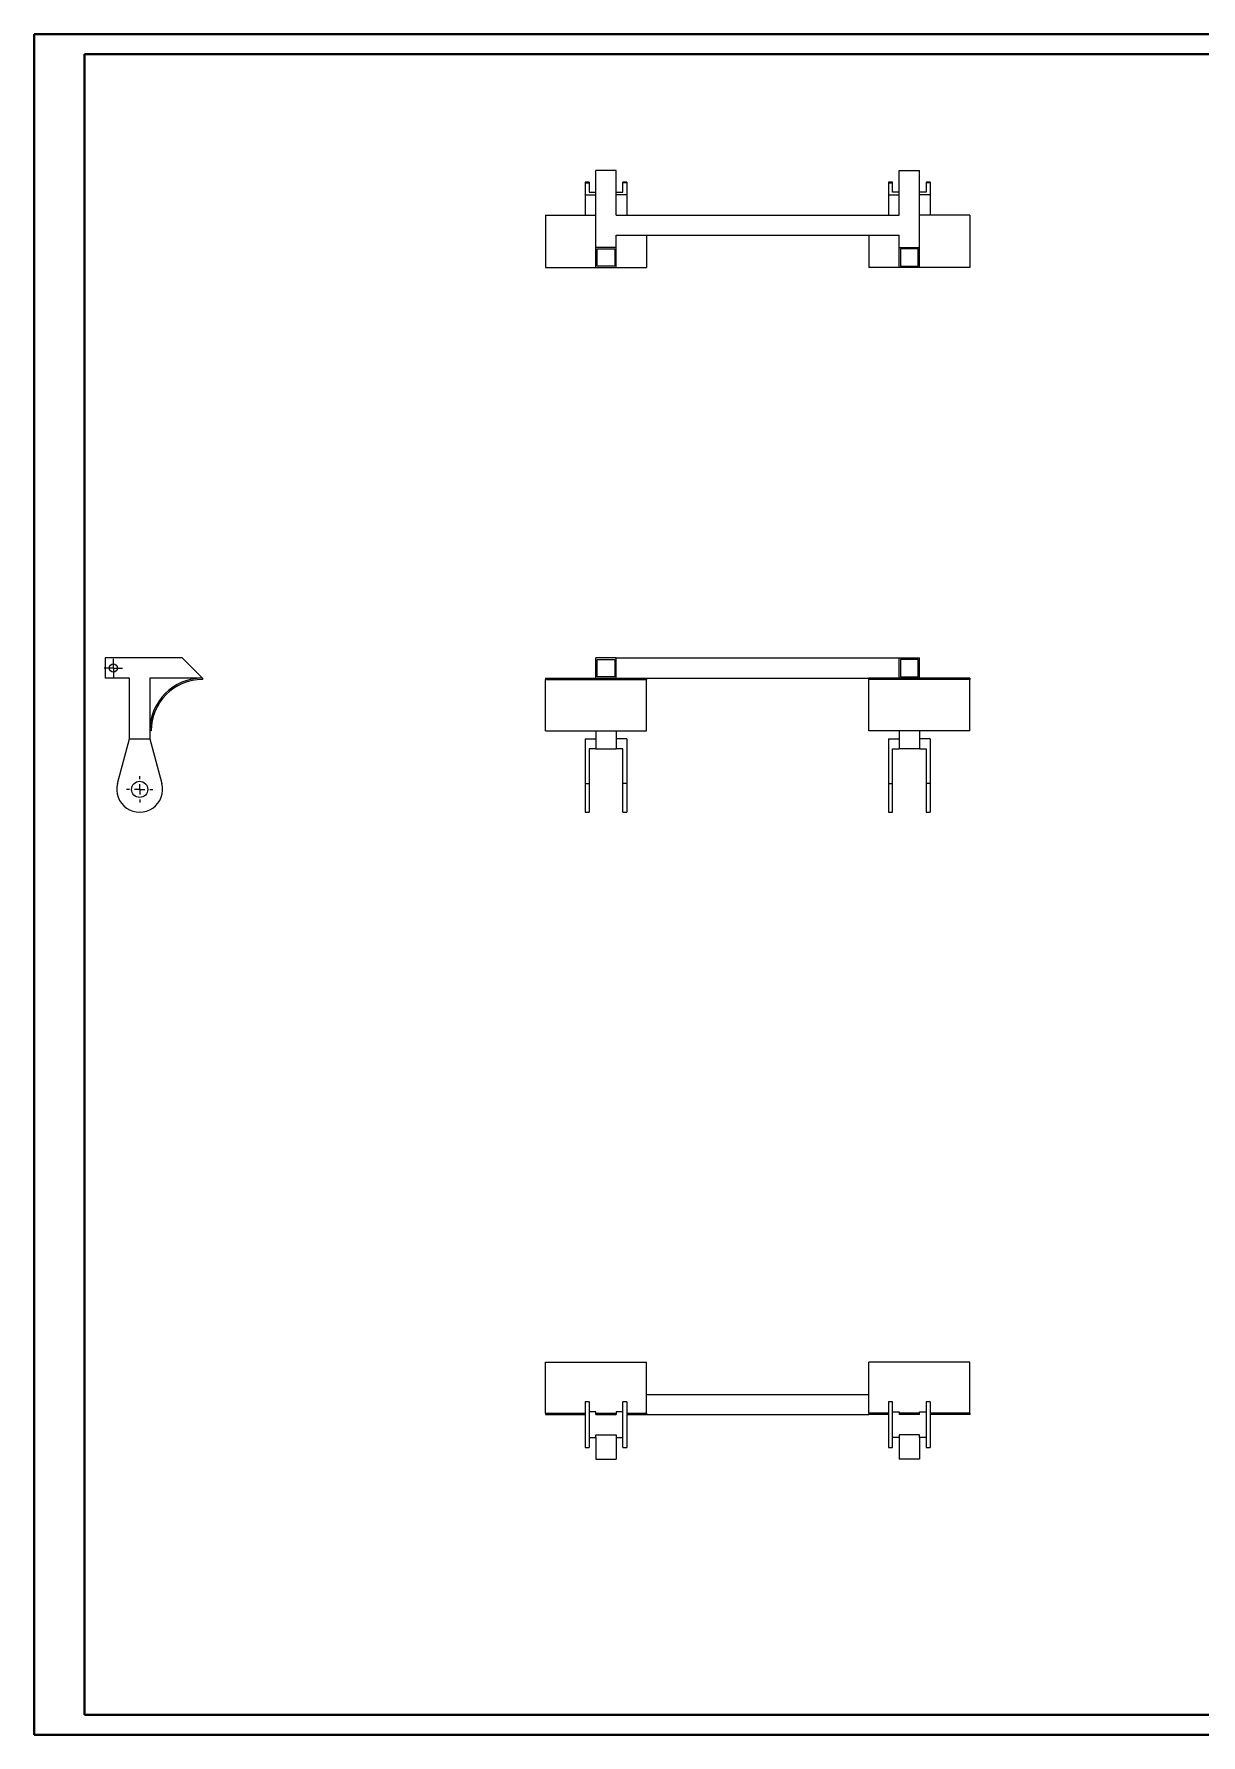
# Model space of a CAD drawing. Header units: millimetres. Extents: x 0 to 1189, y 0 to 841.
# Drawn here: x 0 to 577, y 0 to 841 of the extents above; entities that cross this region are included whole.
import ezdxf

# ---------------------------------------------------------------- set-up
doc = ezdxf.new("R2010")
doc.units = ezdxf.units.MM

# ---------------------------------------------------------------- blocks, each defined once
blk = doc.blocks.new('SW_CENTERMARKSYMBOL_2')
at = {"color": 0, "linetype": 'Continuous', "lineweight": 0}
for p, q in [((-5, 0), (-6.5, 0)), ((0, 0), (-2.5, 0)), ((0, 5), (0, 6.5)), ((0, 0), (0, 2.5)), ((0, 0), (0, -2.5)), ((0, 0), (2.5, 0)), ((5, 0), (6.5, 0)), ((0, -5), (0, -6.5))]:
    blk.add_line(p, q, dxfattribs=at)
blk = doc.blocks.new('SW_CENTERMARKSYMBOL_3')
at = {"color": 0, "linetype": 'Continuous', "lineweight": 0}
for p, q in [((-2.5, 0), (-4.5, 0)), ((0, 0), (-2.5, 0)), ((0, 2.5), (0, 4.5)), ((0, 0), (0, 2.5)), ((0, 0), (0, -2.5)), ((0, 0), (2.5, 0)), ((2.5, 0), (4.5, 0)), ((0, -2.5), (0, -4.5))]:
    blk.add_line(p, q, dxfattribs=at)

msp = doc.modelspace()

# ---------------------------------------------------------------- linework, layer by layer
at = {"color": 7, "linetype": 'Continuous', "lineweight": 40}
for p, q in [((0.08, 0.21), (0.08, 841.21)), ((0.08, 841.21), (1189.08, 841.21)), ((25.08, 10.21), (25.08, 831.21)), ((25.08, 831.21), (1179.08, 831.21)), ((25.08, 10.21), (1179.08, 10.21)), ((0.08, 0.21), (1189.08, 0.21))]:
    msp.add_line(p, q, dxfattribs=at)
at = {"color": 7, "linetype": 'Continuous', "lineweight": 15}
for p, q in [((274.7, 768.01), (272.7, 768.01)), ((272.7, 768.01), (272.7, 767.62)), ((272.7, 767.62), (274.7, 767.62)), ((272.7, 767.62), (272.7, 761.71)), ((274.7, 768.01), (274.7, 767.62)), ((274.7, 767.62), (274.7, 763.05)), ((287.95, 773.71), (277.95, 773.71)), ((277.95, 735.71), (277.95, 773.71)), ((287.95, 751.71), (287.95, 773.71)), ((293.2, 768.01), (291.2, 768.01)), ((291.2, 767.62), (291.2, 768.01)), ((291.2, 763.05), (291.2, 767.62)), ((293.2, 767.62), (291.2, 767.62)), ((293.2, 768.01), (293.2, 767.62)), ((293.2, 767.62), (293.2, 761.71)), ((424.7, 768.01), (422.7, 768.01)), ((422.7, 768.01), (422.7, 767.62)), ((422.7, 767.62), (424.7, 767.62)), ((422.7, 767.62), (422.7, 761.71)), ((424.7, 767.62), (424.7, 768.01)), ((424.7, 763.05), (424.7, 767.62)), ((427.95, 773.71), (437.95, 773.71)), ((427.95, 751.71), (427.95, 773.71)), ((437.95, 735.71), (437.95, 773.71)), ((443.2, 768.01), (441.2, 768.01)), ((441.2, 768.01), (441.2, 767.62)), ((441.2, 767.62), (441.2, 763.05)), ((443.2, 767.62), (441.2, 767.62)), ((443.2, 768.01), (443.2, 767.62)), ((443.2, 767.62), (443.2, 761.71)), ((272.7, 761.71), (277.95, 761.71)), ((272.7, 761.71), (272.7, 751.71)), ((274.7, 763.05), (277.95, 763.05)), ((287.95, 763.05), (291.2, 763.05)), ((293.2, 761.71), (287.95, 761.71)), ((293.2, 761.71), (293.2, 751.71)), ((422.7, 761.71), (427.95, 761.71)), ((422.7, 761.71), (422.7, 751.71)), ((427.95, 763.05), (424.7, 763.05)), ((441.2, 763.05), (437.95, 763.05)), ((443.2, 761.71), (437.95, 761.71)), ((443.2, 761.71), (443.2, 751.71)), ((252.95, 751.71), (277.95, 751.71)), ((252.95, 751.71), (252.95, 725.71)), ((287.95, 751.71), (427.95, 751.71)), ((462.95, 751.71), (437.95, 751.71)), ((462.95, 751.71), (462.95, 725.71)), ((287.95, 741.71), (427.95, 741.71)), ((287.95, 735.71), (287.95, 741.71)), ((302.95, 741.71), (302.95, 725.71)), ((412.95, 741.71), (412.95, 725.71)), ((427.95, 735.71), (427.95, 741.71)), ((287.95, 735.71), (277.95, 735.71)), ((277.95, 725.71), (277.95, 735.71)), ((278.65, 735.01), (287.25, 735.01)), ((278.65, 726.41), (278.65, 735.01)), ((287.25, 735.01), (287.25, 726.41)), ((287.95, 725.71), (287.95, 735.71)), ((427.95, 735.71), (437.95, 735.71)), ((427.95, 725.71), (427.95, 735.71)), ((437.25, 735.01), (428.65, 735.01)), ((428.65, 735.01), (428.65, 726.41)), ((437.25, 726.41), (437.25, 735.01)), ((437.95, 725.71), (437.95, 735.71)), ((252.95, 725.71), (302.95, 725.71)), ((277.95, 725.71), (287.95, 725.71)), ((287.25, 726.41), (278.65, 726.41)), ((462.95, 725.71), (412.95, 725.71)), ((437.95, 725.71), (427.95, 725.71)), ((428.65, 726.41), (437.25, 726.41)), ((35.33, 532.74), (35.33, 522.74)), ((73.33, 532.74), (35.33, 532.74)), ((83.33, 522.74), (73.33, 532.74)), ((287.95, 532.74), (277.95, 532.74)), ((277.95, 522.74), (277.95, 532.74)), ((278.65, 532.04), (287.25, 532.04)), ((278.65, 523.44), (278.65, 532.04)), ((287.25, 532.04), (287.25, 523.44)), ((287.95, 522.74), (287.95, 532.74)), ((287.95, 532.74), (427.95, 532.74)), ((427.95, 522.74), (427.95, 532.74)), ((427.95, 532.74), (437.95, 532.74)), ((437.25, 532.04), (428.65, 532.04)), ((428.65, 532.04), (428.65, 523.44)), ((437.25, 523.44), (437.25, 532.04)), ((437.95, 522.74), (437.95, 532.74)), ((47.33, 522.74), (35.33, 522.74)), ((47.33, 492.74), (47.33, 522.74)), ((83.33, 522.74), (57.33, 522.74)), ((57.33, 522.74), (57.33, 492.74)), ((83.33, 522.74), (83.33, 522.04)), ((252.95, 522.74), (252.95, 522.04)), ((252.95, 522.74), (302.95, 522.74)), ((252.95, 522.04), (302.95, 522.04)), ((252.95, 496.74), (252.95, 522.04)), ((277.95, 522.74), (287.95, 522.74)), ((287.25, 523.44), (278.65, 523.44)), ((302.95, 522.74), (412.95, 522.74)), ((302.95, 522.74), (302.95, 522.04)), ((302.95, 496.74), (302.95, 522.04)), ((462.95, 522.74), (412.95, 522.74)), ((412.95, 522.74), (412.95, 522.04)), ((462.95, 522.04), (412.95, 522.04)), ((412.95, 496.74), (412.95, 522.04)), ((437.95, 522.74), (427.95, 522.74)), ((428.65, 523.44), (437.25, 523.44)), ((462.95, 522.74), (462.95, 522.04)), ((462.95, 496.74), (462.95, 522.04)), ((58.03, 496.74), (57.33, 496.74)), ((252.95, 496.74), (302.95, 496.74)), ((277.95, 496.74), (277.95, 492.74)), ((287.95, 496.74), (287.95, 492.74)), ((462.95, 496.74), (412.95, 496.74)), ((427.95, 496.74), (427.95, 492.74)), ((437.95, 496.74), (437.95, 492.74)), ((41.42, 470.66), (47.33, 492.74)), ((47.33, 492.74), (57.33, 492.74)), ((57.33, 492.74), (63.24, 470.66)), ((272.7, 492.74), (277.95, 492.74)), ((272.7, 492.74), (272.7, 470.66)), ((277.95, 492.74), (277.95, 487.74)), ((287.95, 492.74), (287.95, 487.74)), ((293.2, 492.74), (287.95, 492.74)), ((293.2, 492.74), (293.2, 470.66)), ((422.7, 492.74), (427.95, 492.74)), ((422.7, 492.74), (422.7, 470.66)), ((427.95, 492.74), (427.95, 487.74)), ((437.95, 492.74), (437.95, 487.74)), ((443.2, 492.74), (437.95, 492.74)), ((443.2, 492.74), (443.2, 470.66)), ((277.95, 487.74), (274.7, 487.74)), ((274.7, 487.74), (274.7, 470.66)), ((277.95, 487.74), (287.95, 487.74)), ((291.2, 487.74), (287.95, 487.74)), ((291.2, 470.66), (291.2, 487.74)), ((424.7, 487.74), (427.95, 487.74)), ((424.7, 470.66), (424.7, 487.74)), ((437.95, 487.74), (427.95, 487.74)), ((437.95, 487.74), (441.2, 487.74)), ((441.2, 487.74), (441.2, 470.66)), ((272.7, 470.66), (274.7, 470.66)), ((272.7, 470.66), (272.7, 456.44)), ((274.7, 470.66), (274.7, 456.44)), ((293.2, 470.66), (291.2, 470.66)), ((291.2, 456.44), (291.2, 470.66)), ((293.2, 470.66), (293.2, 456.44)), ((422.7, 470.66), (422.7, 456.44)), ((422.7, 470.66), (424.7, 470.66)), ((424.7, 456.44), (424.7, 470.66)), ((443.2, 470.66), (441.2, 470.66)), ((441.2, 470.66), (441.2, 456.44)), ((443.2, 470.66), (443.2, 456.44)), ((272.7, 456.44), (274.7, 456.44)), ((291.2, 456.44), (293.2, 456.44)), ((422.7, 456.44), (424.7, 456.44)), ((441.2, 456.44), (443.2, 456.44)), ((252.95, 184.62), (302.95, 184.62)), ((252.95, 159.32), (252.95, 184.62)), ((302.95, 159.32), (302.95, 184.62)), ((462.95, 184.62), (412.95, 184.62)), ((412.95, 159.32), (412.95, 184.62)), ((462.95, 159.32), (462.95, 184.62)), ((302.95, 168.62), (412.95, 168.62)), ((274.7, 164.91), (272.7, 164.91)), ((272.7, 164.91), (272.7, 142.33)), ((274.7, 164.91), (274.7, 142.33)), ((277.95, 159.96), (274.7, 159.96)), ((277.95, 158.62), (277.95, 159.96)), ((287.95, 159.96), (287.95, 158.62)), ((291.2, 159.96), (287.95, 159.96)), ((293.2, 164.91), (291.2, 164.91)), ((291.2, 142.33), (291.2, 164.91)), ((293.2, 164.91), (293.2, 142.33)), ((424.7, 164.91), (422.7, 164.91)), ((422.7, 164.91), (422.7, 142.33)), ((424.7, 142.33), (424.7, 164.91)), ((424.7, 159.96), (427.95, 159.96)), ((427.95, 159.96), (427.95, 158.62)), ((437.95, 158.62), (437.95, 159.96)), ((437.95, 159.96), (441.2, 159.96)), ((443.2, 164.91), (441.2, 164.91)), ((441.2, 164.91), (441.2, 142.33)), ((443.2, 164.91), (443.2, 142.33)), ((252.95, 159.32), (252.95, 158.62)), ((252.95, 159.32), (272.7, 159.32)), ((252.95, 158.62), (272.7, 158.62)), ((277.95, 159.32), (287.95, 159.32)), ((277.95, 158.62), (287.95, 158.62)), ((293.2, 159.32), (302.95, 159.32)), ((293.2, 158.62), (302.95, 158.62)), ((302.95, 159.32), (302.95, 158.62)), ((302.95, 158.62), (412.95, 158.62)), ((422.7, 159.32), (412.95, 159.32)), ((412.95, 159.32), (412.95, 158.62)), ((422.7, 158.62), (412.95, 158.62)), ((437.95, 159.32), (427.95, 159.32)), ((437.95, 158.62), (427.95, 158.62)), ((462.95, 159.32), (443.2, 159.32)), ((462.95, 158.62), (443.2, 158.62)), ((462.95, 159.32), (462.95, 158.62)), ((274.7, 147.28), (277.95, 147.28)), ((277.95, 148.62), (287.95, 148.62)), ((277.95, 147.28), (277.95, 148.62)), ((277.95, 147.28), (277.95, 136.62)), ((287.95, 148.62), (287.95, 147.28)), ((287.95, 147.28), (291.2, 147.28)), ((287.95, 147.28), (287.95, 136.62)), ((427.95, 147.28), (424.7, 147.28)), ((427.95, 148.62), (427.95, 147.28)), ((437.95, 148.62), (427.95, 148.62)), ((427.95, 147.28), (427.95, 136.62)), ((437.95, 147.28), (437.95, 148.62)), ((441.2, 147.28), (437.95, 147.28)), ((437.95, 147.28), (437.95, 136.62)), ((272.7, 142.33), (274.7, 142.33)), ((277.95, 136.62), (287.95, 136.62)), ((291.2, 142.33), (293.2, 142.33)), ((422.7, 142.33), (424.7, 142.33)), ((437.95, 136.62), (427.95, 136.62)), ((441.2, 142.33), (443.2, 142.33))]:
    msp.add_line(p, q, dxfattribs=at)
for centre, radius in [((39.33, 527.74), 2), ((52.33, 467.74), 4)]:
    msp.add_circle(centre, radius, dxfattribs=at)
for centre, radius, start, end in [((83.33, 496.74), 26, 90, 180), ((83.33, 496.74), 25.3, 90, 180), ((52.33, 467.74), 11.29, 165.01855, 14.98145)]:
    msp.add_arc(centre, radius, start, end, dxfattribs=at)

# ---------------------------------------------------------------- block references
at = {"color": 7, "linetype": 'Continuous', "lineweight": 0}
for name, p in [('SW_CENTERMARKSYMBOL_3', (39.33, 527.74)), ('SW_CENTERMARKSYMBOL_2', (52.33, 467.74))]:
    msp.add_blockref(name, p, dxfattribs=at)

doc.saveas('drawing.dxf')
